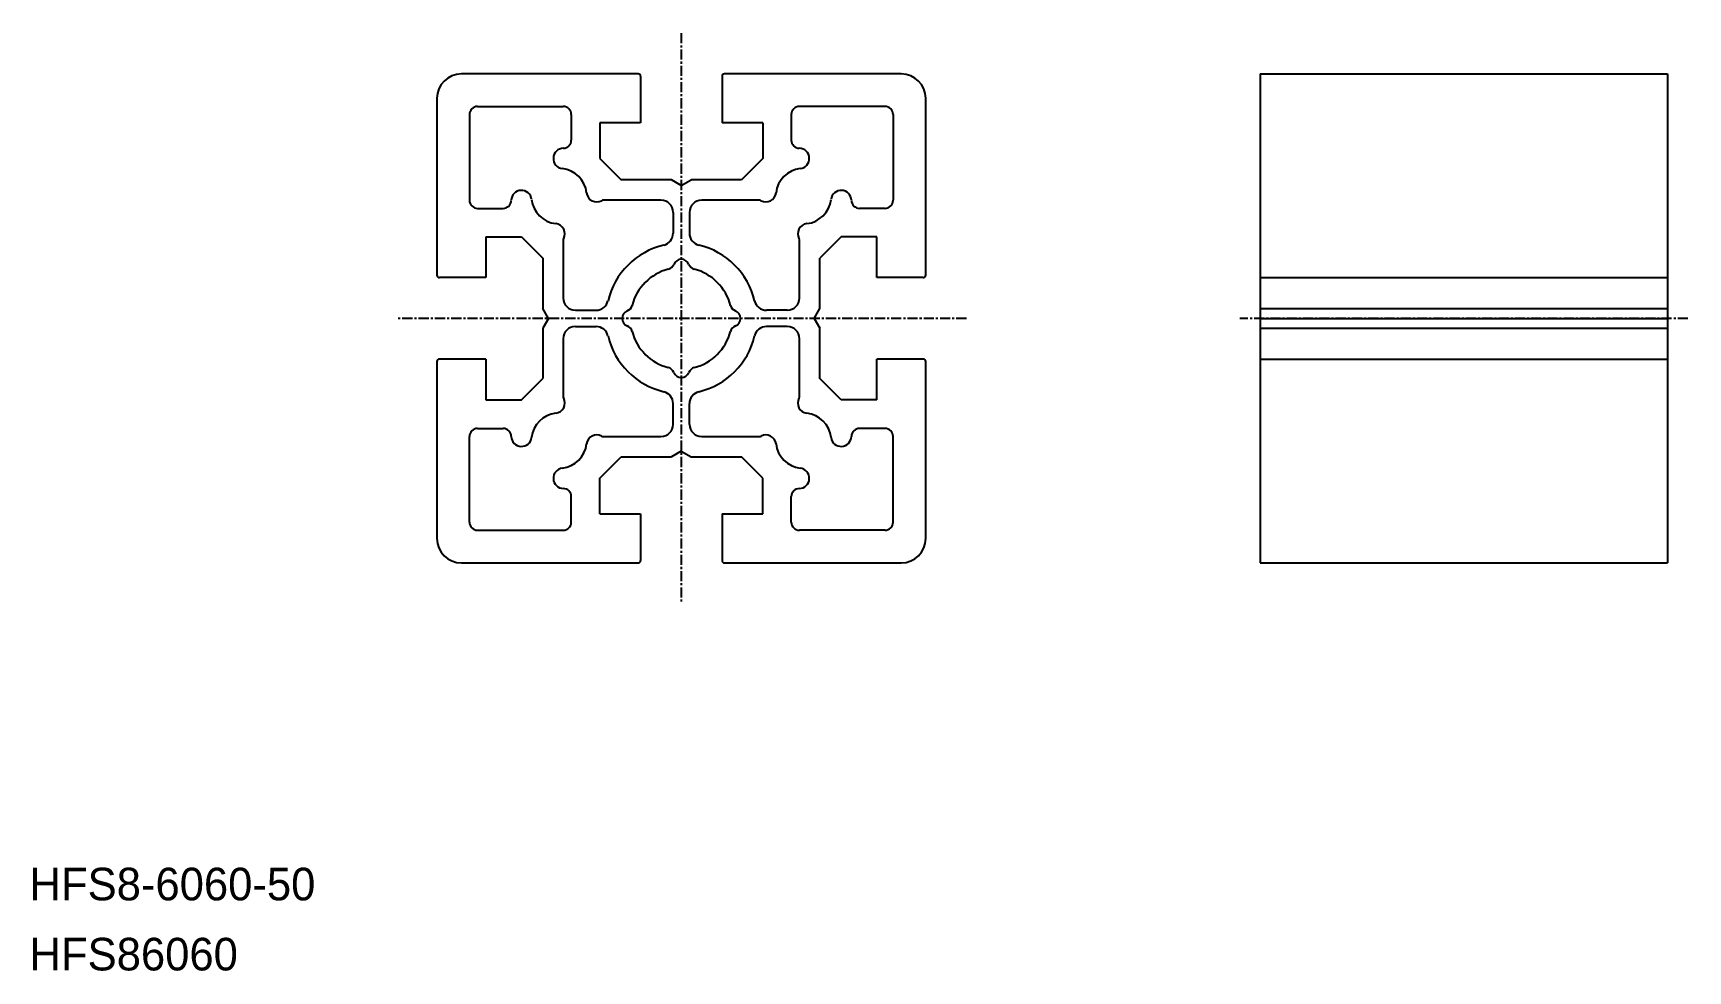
# Model space of a CAD drawing. Extents: x 0 to 204, y 0 to 115.
import ezdxf

# ---------------------------------------------------------------- set-up
doc = ezdxf.new("R2010")
doc.units = 0
doc.linetypes.add('CENTER', pattern=[2, 1.25, -0.25, 0.25, -0.25])
doc.layers.get('0').update_dxf_attribs({"linetype": 'CONTINUOUS'})
doc.layers.add('CENTER', color=1, linetype='CENTER')

msp = doc.modelspace()

# ---------------------------------------------------------------- linework, layer by layer
at = {"color": 7, "linetype": 'CONTINUOUS'}
for p, q in [((74.7, 110), (53, 110)), ((75, 109.7), (75, 104)), ((85, 109.7), (85, 104)), ((107, 110), (85.3, 110)), ((151.05, 110), (201.05, 110)), ((151.05, 110), (151.05, 50)), ((201.05, 110), (201.05, 50)), ((50, 107), (50, 85.3)), ((55, 106), (65.5, 106)), ((105, 106), (94.5, 106)), ((110, 85.3), (110, 107)), ((54, 105), (54, 94.5)), ((66.5, 105), (66.5, 101.87)), ((75, 104), (70, 104)), ((70, 104), (70, 99.62)), ((90, 104), (85, 104)), ((90, 104), (90, 99.62)), ((93.5, 105), (93.5, 101.87)), ((106, 105), (106, 94.5)), ((70, 99.62), (72.62, 97)), ((90, 99.62), (87.38, 97)), ((78.79, 97), (72.62, 97)), ((80, 96.3), (78.79, 97)), ((80, 96.3), (81.21, 97)), ((87.38, 97), (81.21, 97)), ((55, 93.5), (58.13, 93.5)), ((77.5, 94.5), (70.44, 94.5)), ((89.56, 94.5), (82.5, 94.5)), ((105, 93.5), (101.87, 93.5)), ((79, 93), (79, 90.46)), ((81, 93), (81, 90.46)), ((56, 90), (56, 85)), ((56, 90), (60.38, 90)), ((60.38, 90), (63, 87.38)), ((65.5, 89.56), (65.5, 82.5)), ((94.5, 82.5), (94.5, 89.56)), ((99.62, 90), (97, 87.38)), ((104, 90), (99.62, 90)), ((104, 85), (104, 90)), ((63, 87.38), (63, 81.21)), ((97, 81.21), (97, 87.38)), ((56, 85), (50.3, 85)), ((109.7, 85), (104, 85)), ((151.05, 85), (201.05, 85)), ((63.7, 80), (63, 81.21)), ((63.7, 80), (63, 78.79)), ((67, 81), (69.54, 81)), ((93, 81), (90.46, 81)), ((96.3, 80), (97, 81.21)), ((96.3, 80), (97, 78.79)), ((151.05, 81.21), (201.05, 81.21)), ((151.05, 80), (201.05, 80)), ((63, 78.79), (63, 72.62)), ((65.5, 77.5), (65.5, 70.44)), ((67, 79), (69.54, 79)), ((93, 79), (90.46, 79)), ((94.5, 70.44), (94.5, 77.5)), ((97, 72.62), (97, 78.79)), ((151.05, 78.79), (201.05, 78.79)), ((50, 74.7), (50, 53)), ((56, 75), (50.3, 75)), ((56, 75), (56, 70)), ((109.7, 75), (104, 75)), ((104, 70), (104, 75)), ((110, 53), (110, 74.7)), ((151.05, 75), (201.05, 75)), ((60.38, 70), (63, 72.62)), ((99.62, 70), (97, 72.62)), ((56, 70), (60.38, 70)), ((79, 67), (79, 69.54)), ((81, 67), (81, 69.54)), ((104, 70), (99.62, 70)), ((54, 55), (54, 65.5)), ((55, 66.5), (58.13, 66.5)), ((70.44, 65.5), (77.5, 65.5)), ((82.5, 65.5), (89.56, 65.5)), ((105, 66.5), (101.87, 66.5)), ((106, 55), (106, 65.5)), ((70, 60.38), (72.62, 63)), ((72.62, 63), (78.79, 63)), ((80, 63.7), (78.79, 63)), ((80, 63.7), (81.21, 63)), ((81.21, 63), (87.38, 63)), ((90, 60.38), (87.38, 63)), ((70, 56), (70, 60.38)), ((90, 56), (90, 60.38)), ((66.5, 55), (66.5, 58.13)), ((93.5, 55), (93.5, 58.13)), ((70, 56), (75, 56)), ((75, 56), (75, 50.3)), ((85, 56), (85, 50.3)), ((85, 56), (90, 56)), ((55, 54), (65.5, 54)), ((105, 54), (94.5, 54)), ((53, 50), (74.7, 50)), ((85.3, 50), (107, 50)), ((151.05, 50), (201.05, 50))]:
    msp.add_line(p, q, dxfattribs=at)
for centre, radius, start, end in [((53, 107), 3, 90, 180), ((74.7, 109.7), 0.3, 0, 90), ((85.3, 109.7), 0.3, 90, 180), ((107, 107), 3, 0, 90), ((55, 105), 1, 90, 180), ((65.5, 105), 1, 0, 90), ((94.5, 105), 1, 90, 180), ((105, 105), 1, 0, 90), ((65.5, 101.87), 1, 271.115, 0), ((94.5, 101.87), 1, 180, 268.885), ((65.54, 99.62), 1.25, 91.115, 263.2843), ((94.46, 99.62), 1.25, 276.7157, 88.885), ((65, 95), 3.4, 6.7157, 83.2843), ((95, 95), 3.4, 96.7157, 173.2843), ((60.38, 94.46), 1.25, 6.7157, 178.885), ((99.62, 94.46), 1.25, 1.115, 173.2843), ((55, 94.5), 1, 180, 270), ((58.13, 94.5), 1, 270, 358.885), ((65, 95), 3.4, 186.7157, 263.2843), ((69.62, 95.54), 1.25, 186.7157, 298.0956), ((70.44, 94), 0.5, 90, 118.0956), ((77.5, 93), 1.5, 0, 90), ((82.5, 93), 1.5, 90, 180), ((89.56, 94), 0.5, 61.9044, 90), ((90.38, 95.54), 1.25, 241.9044, 353.2843), ((95, 95), 3.4, 276.7157, 353.2843), ((101.87, 94.5), 1, 181.115, 270), ((105, 94.5), 1, 270, 0), ((64.46, 90.38), 1.25, 331.9044, 83.2843), ((95.54, 90.38), 1.25, 96.7157, 208.0956), ((66, 89.56), 0.5, 151.9044, 180), ((77.5, 90.46), 1.5, 283.4477, 0), ((82.5, 90.46), 1.5, 180, 256.5523), ((94, 89.56), 0.5, 0, 28.0956), ((80, 80), 9.25, 103.4477, 166.5523), ((80, 80), 9.25, 13.4477, 76.5523), ((80, 80), 6.25, 104.7836, 165.2164), ((78.15, 87.01), 1, 284.7836, 337.6663), ((80, 86.25), 1, 22.3337, 157.6663), ((81.85, 87.01), 1, 202.3337, 255.2164), ((80, 80), 6.25, 14.7836, 75.2164), ((50.3, 85.3), 0.3, 180, 270), ((109.7, 85.3), 0.3, 270, 0), ((67, 82.5), 1.5, 180, 270), ((69.54, 82.5), 1.5, 270, 346.5523), ((72.99, 81.85), 1, 292.3337, 345.2164), ((87.01, 81.85), 1, 194.7836, 247.6663), ((90.46, 82.5), 1.5, 193.4477, 270), ((93, 82.5), 1.5, 270, 0), ((73.75, 80), 1, 112.3337, 247.6663), ((86.25, 80), 1, 292.3337, 67.6663), ((67, 77.5), 1.5, 90, 180), ((69.54, 77.5), 1.5, 13.4477, 90), ((80, 80), 9.25, 193.4477, 256.5523), ((72.99, 78.15), 1, 14.7836, 67.6663), ((80, 80), 6.25, 194.7836, 255.2164), ((80, 80), 6.25, 284.7836, 345.2164), ((80, 80), 9.25, 283.4477, 346.5523), ((87.01, 78.15), 1, 112.3337, 165.2164), ((90.46, 77.5), 1.5, 90, 166.5523), ((93, 77.5), 1.5, 0, 90), ((50.3, 74.7), 0.3, 90, 180), ((78.15, 72.99), 1, 22.3337, 75.2164), ((80, 73.75), 1, 202.3337, 337.6663), ((81.85, 72.99), 1, 104.7836, 157.6663), ((109.7, 74.7), 0.3, 0, 90), ((64.46, 69.62), 1.25, 276.7157, 28.0956), ((66, 70.44), 0.5, 180, 208.0956), ((77.5, 69.54), 1.5, 0, 76.5523), ((82.5, 69.54), 1.5, 103.4477, 180), ((95.54, 69.62), 1.25, 151.9044, 263.2843), ((94, 70.44), 0.5, 331.9044, 0), ((65, 65), 3.4, 96.7157, 173.2843), ((95, 65), 3.4, 6.7157, 83.2843), ((55, 65.5), 1, 90, 180), ((58.13, 65.5), 1, 1.115, 90), ((60.38, 65.54), 1.25, 181.115, 353.2843), ((69.62, 64.46), 1.25, 61.9044, 173.2843), ((70.44, 66), 0.5, 241.9044, 270), ((77.5, 67), 1.5, 270, 0), ((82.5, 67), 1.5, 180, 270), ((89.56, 66), 0.5, 270, 298.0956), ((90.38, 64.46), 1.25, 6.7157, 118.0956), ((99.62, 65.54), 1.25, 186.7157, 358.885), ((101.87, 65.5), 1, 90, 178.885), ((105, 65.5), 1, 0, 90), ((65, 65), 3.4, 276.7157, 353.2843), ((95, 65), 3.4, 186.7157, 263.2843), ((65.54, 60.38), 1.25, 96.7157, 268.885), ((94.46, 60.38), 1.25, 271.115, 83.2843), ((65.5, 58.13), 1, 0, 88.885), ((94.5, 58.13), 1, 91.115, 180), ((55, 55), 1, 180, 270), ((65.5, 55), 1, 270, 0), ((94.5, 55), 1, 180, 270), ((105, 55), 1, 270, 0), ((53, 53), 3, 180, 270), ((107, 53), 3, 270, 0), ((74.7, 50.3), 0.3, 270, 0), ((85.3, 50.3), 0.3, 180, 270)]:
    msp.add_arc(centre, radius, start, end, dxfattribs=at)
at = {"layer": 'CENTER', "color": 1, "linetype": 'CENTER'}
for p, q in [((80, 115), (80, 45)), ((115, 80), (45, 80)), ((203.55, 80), (148.55, 80))]:
    msp.add_line(p, q, dxfattribs=at)

# ---------------------------------------------------------------- texts
at = {"color": 7, "linetype": 'CONTINUOUS'}
for s, p in [('HFS8-6060-50', (0, 8.6)), ('HFS86060', (0, 0))]:
    msp.add_text(s, height=4, dxfattribs=at).set_placement(p)

doc.saveas('drawing.dxf')
